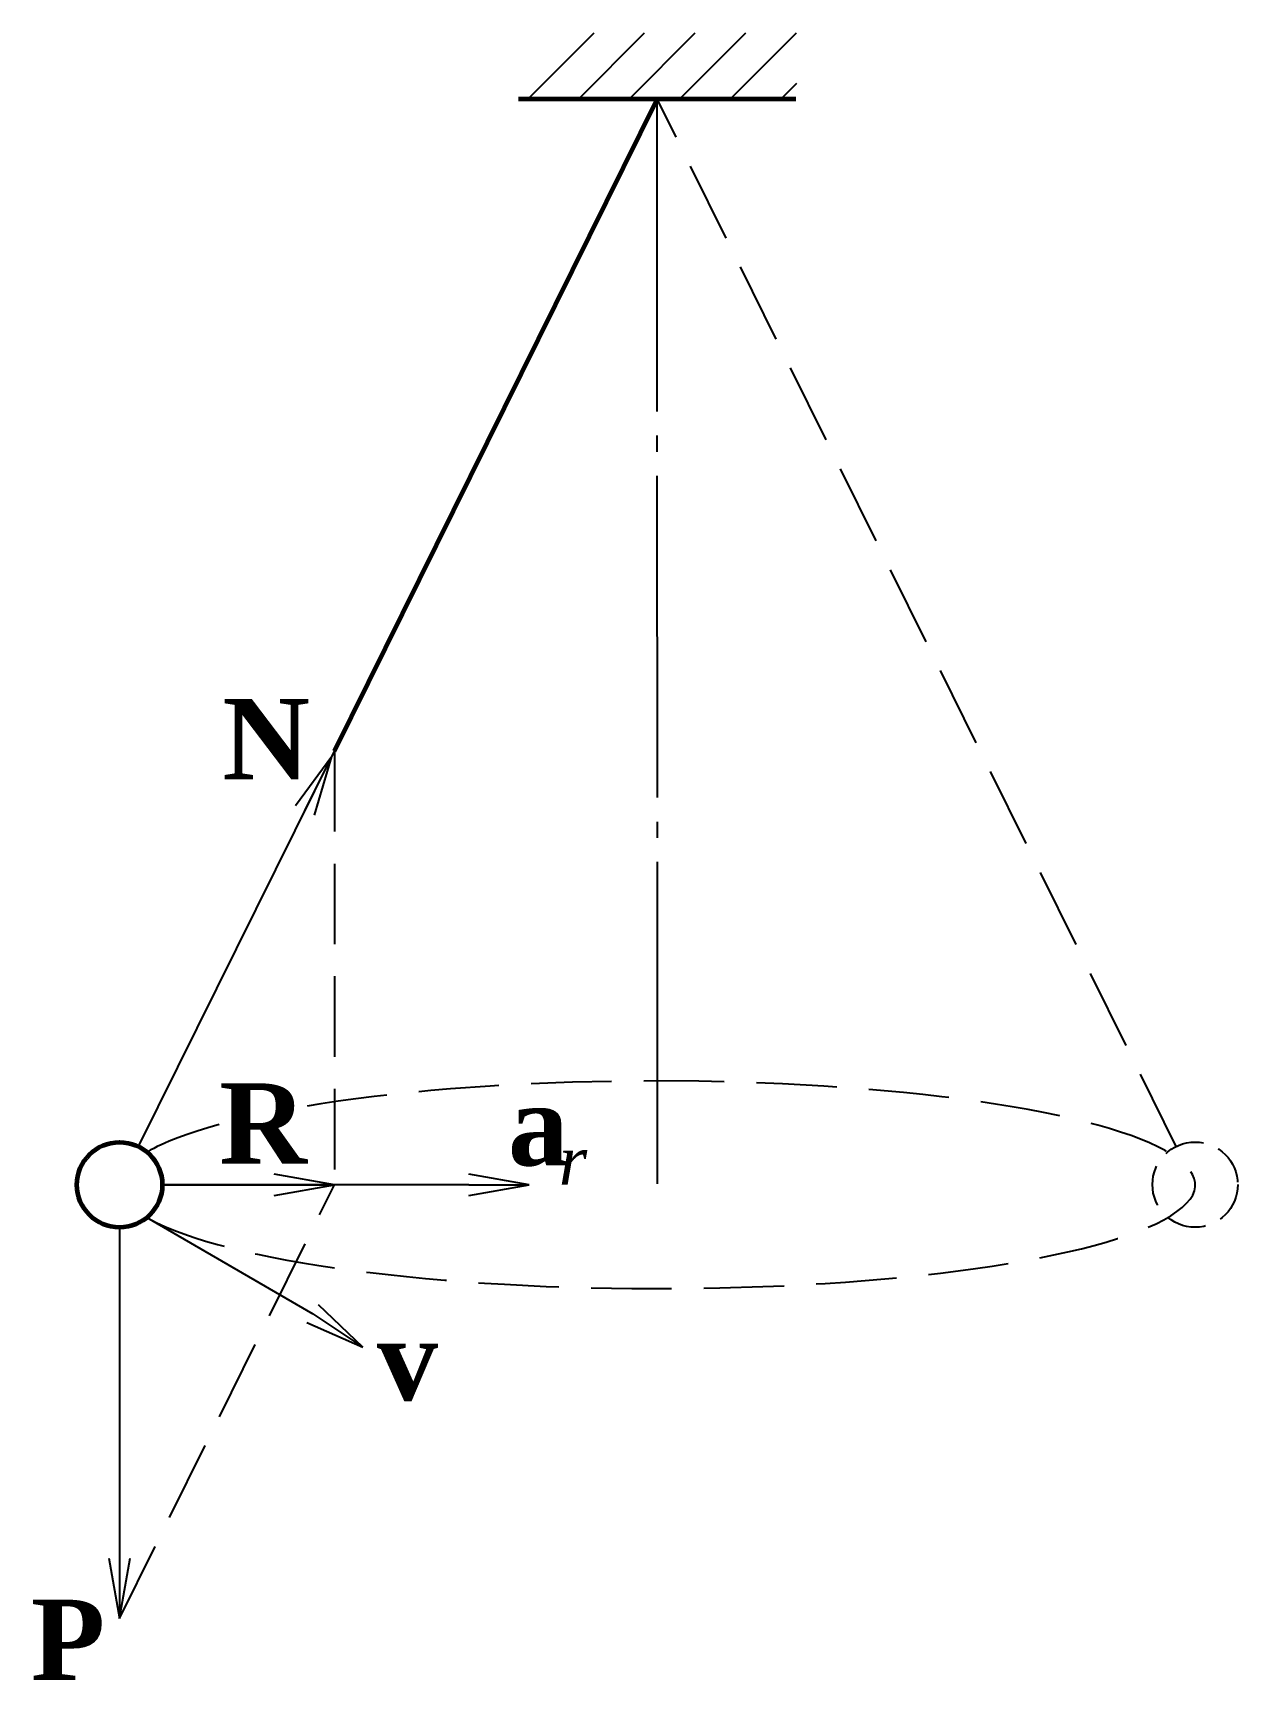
# Paper-space layout 'Чертёж' of a CAD drawing. Header units: millimetres. Extents: x 80 to 253, y 14 to 275.
# Drawn here: x 79.5 to 154.4, y 172.3 to 274.7 of the extents above; entities outside this region: 1.
import ezdxf

# ---------------------------------------------------------------- set-up
doc = ezdxf.new("R2010")
doc.units = ezdxf.units.MM
doc.linetypes.add('GOST2.303 4', pattern=[7, 5, -2, 0])
doc.linetypes.add('GOST2.303 5', pattern=[24, 20, -1.5, 1, -1.5])
for name, color, linetype, lineweight in [('Осевые', 7, 'GOST2.303 5', 25), ('Основные', 7, 'Continuous', 60), ('Размерные', 7, 'Continuous', 25), ('Текст', 7, 'GOST2.303 5', 35), ('Тонкие', 7, 'Continuous', 25), ('Штриховки', 7, 'GOST2.303 5', 25), ('Штриховые', 7, 'GOST2.303 4', 25)]:
    doc.layers.add(name, color=color, linetype=linetype, lineweight=lineweight)
doc.styles.add('таймс3', font='times.ttf', dxfattribs={"height": 3})
doc.styles.add('таймс5', font='times.ttf', dxfattribs={"height": 5})

# ---------------------------------------------------------------- blocks, each defined once
blk = doc.blocks.new('ГОСТ размерная стрелка нос')
at = {"layer": 'Размерные'}
for p, q in [((0, 0), (-2.5, 0.441)), ((-2.5, 0), (0, 0)), ((-2.5, -0.441), (0, 0))]:
    blk.add_line(p, q, dxfattribs=at)

psp = doc.layouts.new('Чертёж')

# ---------------------------------------------------------------- hatches: boundary and pattern name
at = {"layer": 'Штриховки'}
h = psp.add_hatch(dxfattribs=at)
h.set_pattern_fill('ANSI31', color=256, scale=0.7, style=0)
h.paths.add_polyline_path([(127, 274.7), (113.23, 274.7), (108.9, 270.61), (127, 270.61)])

# ---------------------------------------------------------------- linework, layer by layer
at = {"layer": 'Осевые'}
psp.add_line((118.34, 203.17), (118.33, 270.61), dxfattribs=at)
at = {"layer": 'Основные'}
for p, q in [((98.27, 230.06), (118.34, 270.61)), ((109.71, 270.61), (126.94, 270.61))]:
    psp.add_line(p, q, dxfattribs=at)
at = {"layer": 'Основные', "ltscale": 0.5}
psp.add_circle((84.92, 203.1), 2.65, dxfattribs=at)
at = {"layer": 'Размерные'}
for p, q in [((86.1, 205.48), (98.27, 230.06)), ((106.62, 203.1), (87.57, 203.1)), ((86.62, 201.07), (96.93, 195.08)), ((84.92, 200.45), (84.92, 179.89))]:
    psp.add_line(p, q, dxfattribs=at)
at = {"layer": 'Тонкие'}
psp.add_line((87.57, 203.1), (95.55, 203.1), dxfattribs=at)
at = {"layer": 'Штриховые'}
for p, q in [((150.57, 205.49), (118.32, 270.61)), ((98.27, 230.06), (98.27, 203.1)), ((84.92, 176.14), (98.27, 203.1))]:
    psp.add_line(p, q, dxfattribs=at)
at = {"layer": 'Штриховые', "ltscale": 0.5}
psp.add_circle((151.75, 203.11), 2.65, dxfattribs=at)
at = {"layer": 'Штриховые'}
for ratio, start_param, end_param in [(0.193066, 0.330501, 5.429957), (0.193068, 5.665042, 5.96243)]:
    psp.add_ellipse((118.34, 203.1), major_axis=(-33.42, 0), ratio=ratio, start_param=start_param, end_param=end_param, dxfattribs=at)

# ---------------------------------------------------------------- block references
at = {"layer": 'Размерные', "zscale": 1.5}
for p, xscale, yscale, rotation in [((98.1, 229.73), 1.500000000000002, 1.500000000000012, 63.66989043270394), ((100.04, 193), 1.49999999999999, 1.49999999999999, 326.2569303084017), ((84.92, 176.14), 1.5, 1.5, 270), ((252.47, 17.33), 1.5, 1.499999999999999, 89.99999999999987)]:
    psp.add_blockref('ГОСТ размерная стрелка нос', p, dxfattribs=dict(at, xscale=xscale, yscale=yscale, rotation=rotation))
at = {"layer": 'Размерные', "xscale": 1.5, "yscale": 1.5, "zscale": 1.5}
for p in [(98.27, 203.1), (110.37, 203.1)]:
    psp.add_blockref('ГОСТ размерная стрелка нос', p, dxfattribs=at)

# ---------------------------------------------------------------- texts
at = {"layer": 'Текст', "lineweight": 70, "char_height": 5, "attachment_point": 1, "style": 'таймс5'}
for s, insert in [('{\\fTimes New Roman|b1|i0|c204|p18;N}', (91.3, 233.3)), ('{\\fTimes New Roman|b1|i0|c204|p18;R}', (91.11, 209.41)), ('{\\fTimes New Roman|b1|i0|c204|p18;a}', (109.05, 209.3)), ('{\\fTimes New Roman|b1|i0|c204|p18;v}', (100.92, 194.71)), ('{\\fTimes New Roman|b1|i0|c204|p18;P}', (79.41, 177.31))]:
    psp.add_mtext(s, dxfattribs=dict(at, insert=insert))
at = {"layer": 'Текст', "insert": (112.21, 206.11), "char_height": 3, "width": 1.4362, "attachment_point": 1, "style": 'таймс3'}
psp.add_mtext('{\\fTimes New Roman|b0|i1|c204|p18;r}', dxfattribs=at)

doc.saveas('drawing.dxf')
